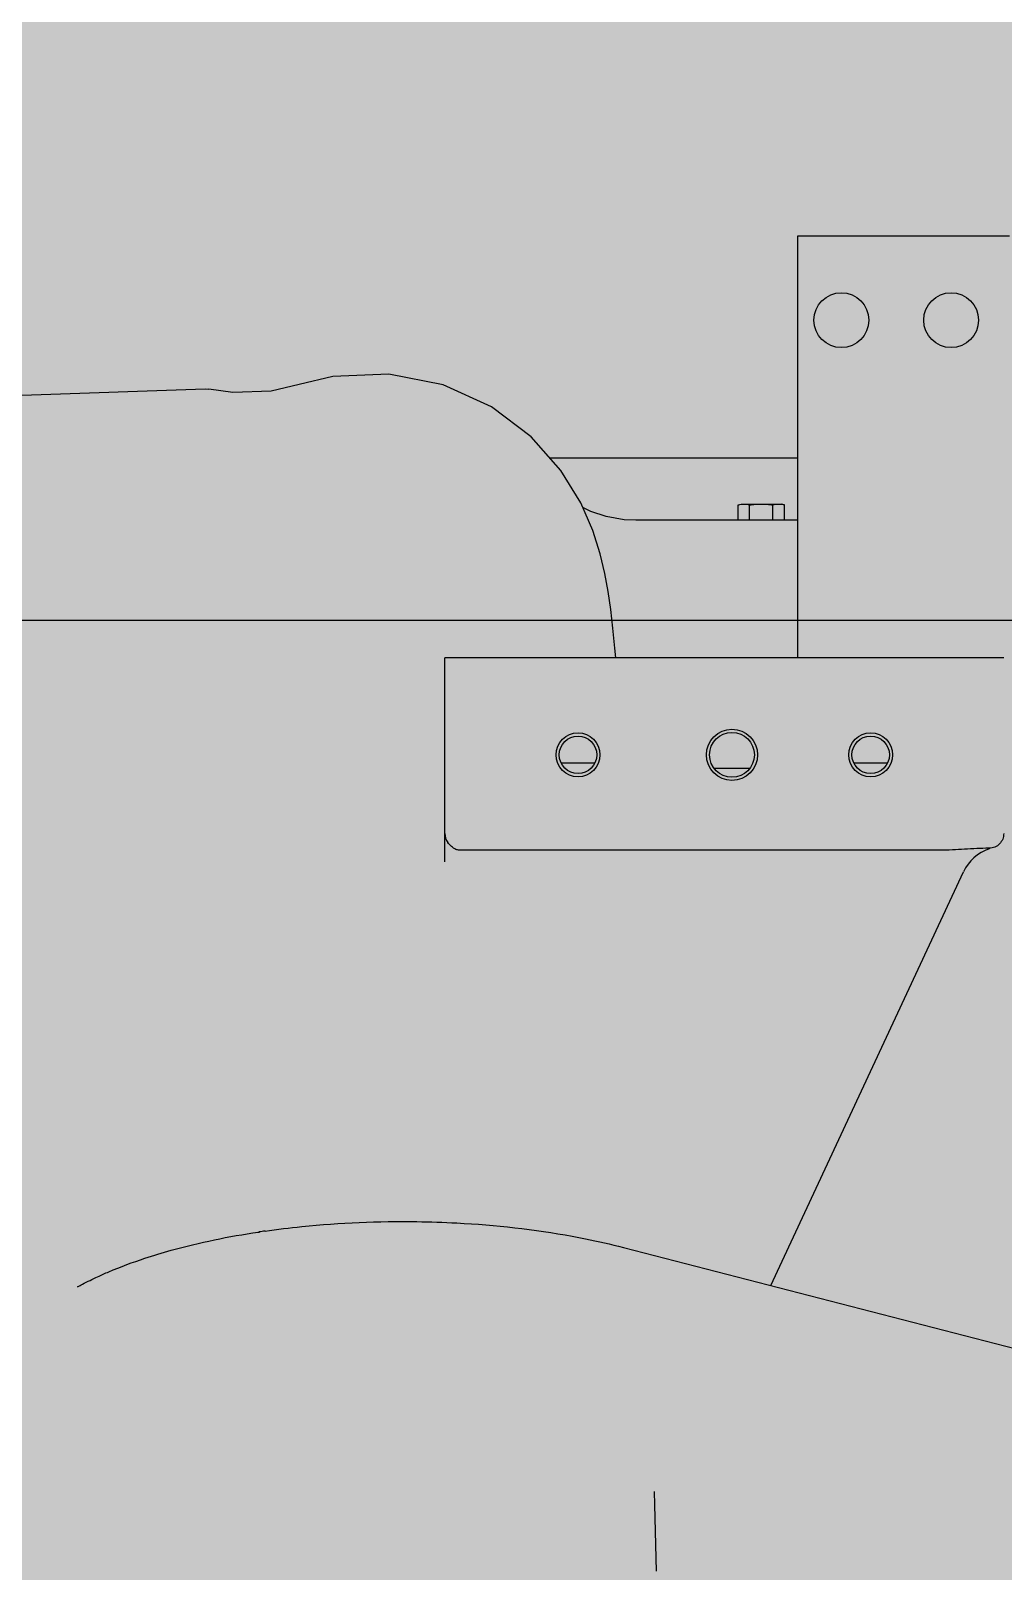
# Model space of a CAD drawing. Extents: x -18489 to 195597, y -1599 to 112111.
# Drawn here: x -16764.7 to -16722.5, y 2114.1 to 2180.9 of the extents above; entities that cross this region are included whole.
import ezdxf

# ---------------------------------------------------------------- set-up
doc = ezdxf.new("R2010")
doc.units = 0
doc.header["$LTSCALE"] = 100
for name, color, linetype in [('188K-SM-03-F10-MECH-EQ-Y2257103$0$0 Xref', 8, 'Continuous'), ('188K-SM-03-F10-MECH-EQ-Y2257103$0$M-EQU-FOUNDATION', 8, 'Continuous'), ('188K-SM-03-F10-MECH-EQ-Y2257103$0$Micron CUP L10 HVAC EQU$0$M-MECH-EQU', 136, 'Continuous'), ('188K-SM-03-F10-MECH-EQ-Y2257103$0$Micron CUP L10 HVAC EQU$0$M-PHASE1 AREA', 252, 'Continuous')]:
    doc.layers.add(name, color=color, linetype=linetype)
pattern_1 = [(50, (4473.52, 709.2), (54.6554, -4.78173), [5.715, -62.865]), (355, (4473.52, 709.2), (-10.57303, 57.31705), [4.572, -50.29218]), (100.45144, (4478.076, 708.8), (44.08237, 52.53533), [4.857, -53.42707]), (46.1842, (4473.52, 724.44), (81.32371, -12.6127), [8.5725, -94.2975]), (96.63556, (4480.3, 723.39), (71.22124, 74.22784), [7.2855, -80.14068]), (351.18415, (4473.52, 724.44), (71.22124, 74.22784), [6.858, -75.43792]), (21, (4481.14, 720.63), (45.48432, -30.67956), [5.715, -62.865]), (326, (4481.14, 720.63), (18.54061, 55.25639), [4.572, -50.292]), (71.45144, (4484.93, 718.07), (64.02493, 24.57683), [4.857, -53.42698]), (37.5, (4473.521, 709.2), (0.926581, 25.366512), [0, -49.6824, 0, -51.054, 0, -50.4825]), (7.5, (4473.52, 709.2), (20.0459, 30.054172), [0, -29.1084, 0, -48.5394, 0, -19.2405]), (327.5, (4456.529, 709.2), (40.677179, -1.718623), [0, -19.05, 0, -59.436, 0, -78.867]), (317.5, (4448.91, 709.2), (44.438754, 7.62795), [0, -24.765, 0, -39.4716, 0, -56.007])]

# ---------------------------------------------------------------- blocks, each defined once
blk = doc.blocks.new('188K-SM-03-F10-MECH-EQ-Y2257103$0$Micron CUP L10 HVAC EQU$0$A$C0c53ceb0')
at = {"layer": '188K-SM-03-F10-MECH-EQ-Y2257103$0$Micron CUP L10 HVAC EQU$0$M-PHASE1 AREA'}
for p, q in [((-5791.1714, 12545.68177), (-5883.1495, 12545.68177)), ((-5883.1495, 12545.68177), (-5883.1495, 12362.86735)), ((-6084.56704, 12484.82415), (-6099.14505, 12481.27961)), ((-6060.31, 12485.89106), (-6084.56704, 12484.82415)), ((-6036.82562, 12481.25888), (-6060.31, 12485.89106)), ((-6219.49758, 12476.66688), (-6139.8827, 12479.44709)), ((-6139.8827, 12479.44709), (-6138.32607, 12479.30882)), ((-6127.93881, 12477.81695), (-6138.32601, 12479.30888)), ((-6111.29658, 12478.43421), (-6127.93881, 12477.81695)), ((-6099.14493, 12481.27954), (-6111.29658, 12478.43421)), ((-6015.8453, 12471.71534), (-6036.82562, 12481.25888)), ((-5998.57213, 12458.66585), (-6015.8453, 12471.71534)), ((-5985.71758, 12444.09433), (-5998.57213, 12458.66585)), ((-5990.57979, 12449.60598), (-5883.1495, 12449.60598)), ((-5977.11924, 12430.06427), (-5985.71758, 12444.09433)), ((-5971.86346, 12418.00925), (-5977.11924, 12430.06427)), ((-5908.92693, 12429.16139), (-5907.57762, 12429.52293)), ((-5908.92693, 12422.49454), (-5908.92693, 12429.16139)), ((-5907.57762, 12429.52293), (-5890.1335, 12429.52293)), ((-5903.89124, 12422.49454), (-5903.89124, 12429.16139)), ((-5893.81987, 12422.49454), (-5893.81987, 12429.16139)), ((-5888.78419, 12429.16139), (-5890.1335, 12429.52293)), ((-5888.78419, 12422.49454), (-5888.78419, 12429.16139)), ((-5972.69411, 12426.3265), (-5976.25541, 12428.08293)), ((-5966.13753, 12424.12904), (-5972.69411, 12426.3265)), ((-5958.35586, 12422.7465), (-5966.13753, 12424.12904)), ((-5953.24686, 12422.49454), (-5958.35586, 12422.7465)), ((-5883.1495, 12422.49454), (-5953.2454, 12422.49454)), ((-5968.6895, 12408.0169), (-5971.86346, 12418.00925)), ((-5966.65791, 12399.44917), (-5968.6895, 12408.0169)), ((-5965.22788, 12391.60351), (-5966.65791, 12399.44917)), ((-5964.11, 12383.88566), (-5965.22788, 12391.60351)), ((-5963.14924, 12375.80119), (-5964.11, 12383.88566)), ((-3683.5878, 12379.03032), (-8809.19869, 12379.03032)), ((-5962.27451, 12367.11996), (-5963.14924, 12375.80119)), ((-5793.72579, 12362.86735), (-6036.04052, 12362.86735)), ((-6036.04052, 12274.49832), (-6036.04052, 12362.86735)), ((-5961.89738, 12362.86735), (-5962.27451, 12367.11996)), ((-5985.63792, 12317.4492), (-5971.02375, 12317.4492)), ((-5919.19111, 12315.1656), (-5903.89327, 12315.1656)), ((-5858.77157, 12317.4492), (-5844.15739, 12317.4492)), ((-5821.29924, 12279.57275), (-6029.69683, 12279.59009)), ((-5894.75118, 12090.96113), (-5811.18544, 12270.16845)), ((-6116.93035, 12114.10545), (-6116.58167, 12114.15787)), ((-6116.81491, 12113.98956), (-6116.45673, 12114.03164)), ((-5958.64341, 12107.4532), (-5559.50156, 12004.42541)), ((-6195.21536, 12090.39193), (-6195.23912, 12090.37892)), ((-5945.06929, 12001.71238), (-5945.06932, 12001.72039)), ((-5944.93454, 11995.86821), (-5945.06926, 12001.71237)), ((-5944.28647, 11967.14102), (-5944.93454, 11995.86821))]:
    blk.add_line(p, q, dxfattribs=at)
for centre, radius in [((-5864.11955, 12509.20769), 11.89372), ((-5816.54467, 12509.20769), 11.89372), ((-5978.29927, 12320.87459), 9.51498), ((-5978.29927, 12320.87459), 8.13213), ((-5911.54219, 12320.87459), 11.10081), ((-5911.54219, 12320.87459), 9.71796), ((-5851.43292, 12320.87459), 9.51498), ((-5851.43292, 12320.87459), 8.13213)]:
    blk.add_circle(centre, radius, dxfattribs=at)
for centre, radius, start, end in [((-6029.6972, 12286.74754), 6.34332, 180, 216.87989059), ((-5793.93846, 12262.12603), 19.02995, 108.65302278, 154.99993775), ((-5800.07245, 12286.84975), 6.44555, 270.43156277, 272.25077166), ((-6060.89817, 11742.54243), 375.76414, 98.12416995, 98.52189642)]:
    blk.add_arc(centre, radius, start, end, dxfattribs=at)
for points, knots in [([(-5908.92693, 12429.16139), (-5908.81414, 12429.19161), (-5908.36492, 12429.30595), (-5907.90895, 12429.39499), (-5907.56537, 12429.44218)], [0, 0, 0, 0, 0.251888473, 1, 1, 1, 1]), ([(-5907.56537, 12429.44218), (-5907.46932, 12429.45537), (-5907.08559, 12429.50198), (-5906.69866, 12429.52293), (-5906.40909, 12429.52293)], [0, 0, 0, 0, 0.250844474, 1, 1, 1, 1]), ([(-5906.40909, 12429.52293), (-5905.98723, 12429.52293), (-5905.13645, 12429.45479), (-5904.30457, 12429.27214), (-5903.89124, 12429.16139)], [0, 0, 0, 0, 0.496439274, 1, 1, 1, 1]), ([(-5903.89124, 12429.16139), (-5903.05675, 12429.27319), (-5901.38183, 12429.45604), (-5899.69745, 12429.52293), (-5898.85556, 12429.52293)], [0, 0, 0, 0, 0.500018848, 1, 1, 1, 1]), ([(-5898.85556, 12429.52293), (-5898.01367, 12429.52293), (-5896.32929, 12429.45604), (-5894.65437, 12429.27319), (-5893.81987, 12429.16139)], [0, 0, 0, 0, 0.499981157, 1, 1, 1, 1]), ([(-5893.81987, 12429.16139), (-5893.40655, 12429.27214), (-5892.57467, 12429.45479), (-5891.72388, 12429.52293), (-5891.30203, 12429.52293)], [0, 0, 0, 0, 0.503560731, 1, 1, 1, 1]), ([(-5891.30203, 12429.52293), (-5890.88018, 12429.52293), (-5890.02939, 12429.45479), (-5889.19751, 12429.27214), (-5888.78419, 12429.16139)], [0, 0, 0, 0, 0.496439274, 1, 1, 1, 1]), ([(-6029.69683, 12279.59009), (-6030.21959, 12279.58994), (-6031.52979, 12279.89414), (-6033.25522, 12281.14085), (-6034.30054, 12282.31428), (-6034.77113, 12282.94071)], [0, 0, 0, 0, 0.250324748, 0.624820942, 1, 1, 1, 1]), ([(-5800.12647, 12280.392), (-5803.65798, 12280.392), (-5810.70948, 12279.90228), (-5817.76785, 12279.55739), (-5821.29924, 12279.57275)], [0, 0, 0, 0, 0.500006056, 1, 1, 1, 1]), ([(-6114.00073, 12114.53545), (-6108.68637, 12115.29413), (-6086.85796, 12117.93802), (-6064.82534, 12118.84632), (-6048.21042, 12118.61882)], [0, 0, 0, 0, 0.24418075, 1, 1, 1, 1]), ([(-6048.21042, 12118.61882), (-6042.41453, 12118.53946), (-6019.8492, 12117.78791), (-5997.32384, 12115.31033), (-5980.81459, 12112.29984)], [0, 0, 0, 0, 0.256729871, 1, 1, 1, 1]), ([(-6166.04961, 12102.74997), (-6162.29921, 12103.98575), (-6146.19186, 12108.8349), (-6129.65406, 12112.18646), (-6116.93035, 12114.10545)], [0, 0, 0, 0, 0.234816028, 1, 1, 1, 1]), ([(-5980.81459, 12112.29984), (-5978.907, 12111.95199), (-5971.47557, 12110.5322), (-5964.09161, 12108.85951), (-5958.64341, 12107.4532)], [0, 0, 0, 0, 0.256290148, 1, 1, 1, 1]), ([(-6186.55393, 12094.74457), (-6184.96121, 12095.48102), (-6178.24853, 12098.45116), (-6171.35388, 12101.00217), (-6166.04961, 12102.74997)], [0, 0, 0, 0, 0.239079976, 1, 1, 1, 1]), ([(-6195.2384, 12090.37896), (-6194.54574, 12090.75817), (-6191.68916, 12092.28805), (-6188.77835, 12093.71603), (-6186.55393, 12094.74457)], [0, 0, 0, 0, 0.243695614, 1, 1, 1, 1])]:
    blk.add_open_spline(points, degree=3, knots=knots, dxfattribs=at)
for points in [[(-5795.54851, 12282.29761), (-5796.11601, 12281.72105), (-5796.80784, 12281.24649), (-5797.55047, 12280.9256)], [(-5794.18801, 12284.37056), (-5794.4972, 12283.60405), (-5794.96872, 12282.88664), (-5795.54851, 12282.29761)], [(-5793.72579, 12286.74754), (-5793.72579, 12285.94037), (-5793.88607, 12285.11912), (-5794.18801, 12284.37056)], [(-5797.55047, 12280.9256), (-5798.35543, 12280.57778), (-5799.2496, 12280.39825), (-5800.12647, 12280.392)]]:
    blk.add_open_spline(points, degree=3, dxfattribs=at)
blk = doc.blocks.new('188K-SM-03-F10-MECH-EQ-Y2257103$0$Micron CUP L10 HVAC EQU')
at = {"layer": '188K-SM-03-F10-MECH-EQ-Y2257103$0$Micron CUP L10 HVAC EQU$0$M-MECH-EQU'}
blk.add_blockref('188K-SM-03-F10-MECH-EQ-Y2257103$0$Micron CUP L10 HVAC EQU$0$A$C0c53ceb0', (-206166.7, 2082.18), dxfattribs=at)
blk = doc.blocks.new('188K-SM-03-F10-MECH-EQ-Y2257103')
at = {"layer": '188K-SM-03-F10-MECH-EQ-Y2257103$0$M-EQU-FOUNDATION'}
h = blk.add_hatch(dxfattribs=at)
h.set_pattern_fill('AR-CONC', color=256, scale=0.3)
h.set_pattern_definition(pattern_1)
h.paths.add_polyline_path([(-17043.149, 4192.459), (-16393.149, 4192.459), (-16393.149, 1372.459), (-17043.149, 1372.459)], flags=16)
h.paths.add_polyline_path([(-17048.149, 4197.459), (-16388.149, 4197.459), (-16388.149, 1367.459), (-17048.149, 1367.459)])
h = blk.add_hatch(dxfattribs=at)
h.set_pattern_fill('AR-CONC', color=256, scale=0.3)
h.set_pattern_definition(pattern_1)
h.paths.add_polyline_path([(-17033.149, 4182.459), (-16403.149, 4182.459), (-16403.149, 1382.459), (-17033.149, 1382.459)])
at = {"layer": '188K-SM-03-F10-MECH-EQ-Y2257103$0$0 Xref', "xscale": 0.1, "yscale": 0.1, "zscale": 0.1}
blk.add_blockref('188K-SM-03-F10-MECH-EQ-Y2257103$0$Micron CUP L10 HVAC EQU', (4473.521, 709.199), dxfattribs=at)

msp = doc.modelspace()

# ---------------------------------------------------------------- block references
msp.add_blockref('188K-SM-03-F10-MECH-EQ-Y2257103', (0, 0))

doc.saveas('drawing.dxf')
